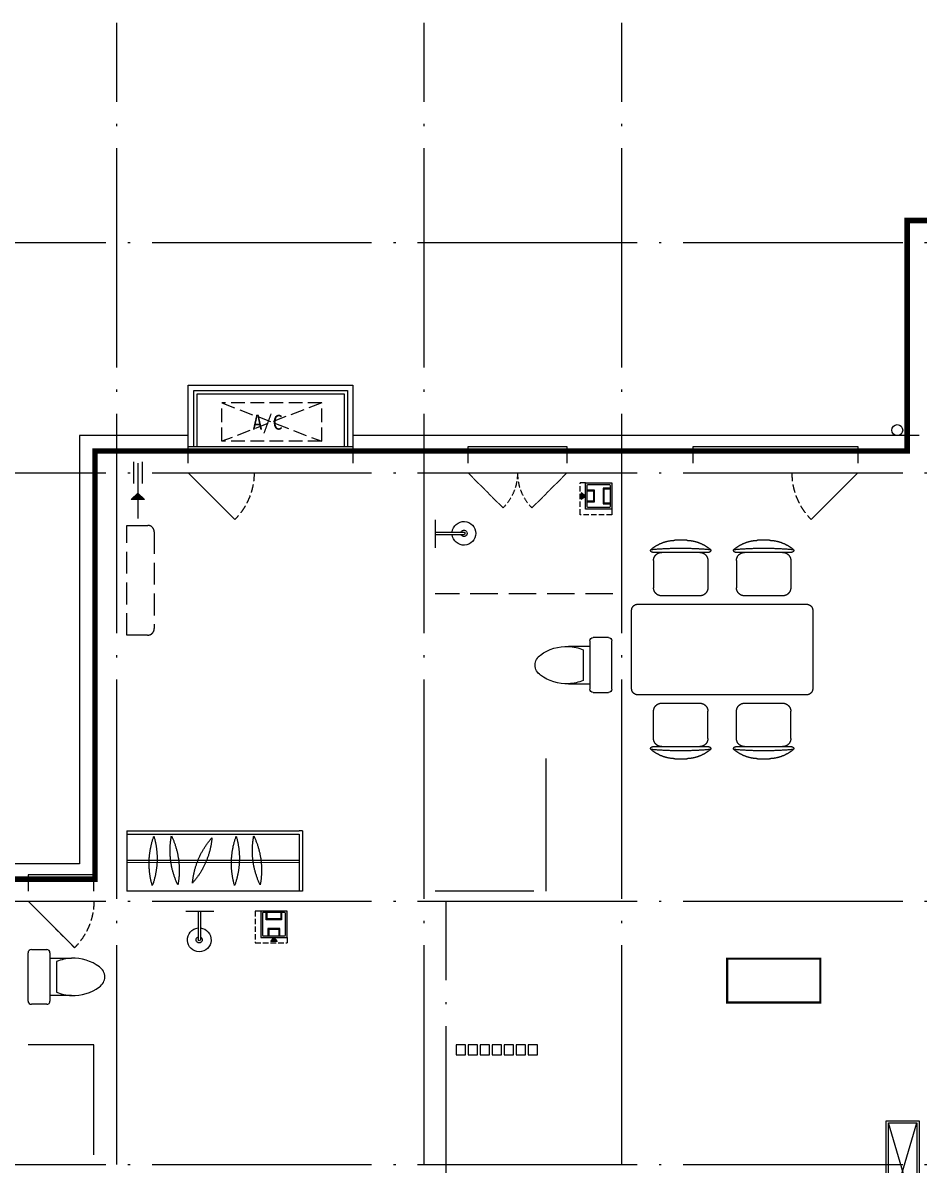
# Model space of a CAD drawing. Extents: x 23000734 to 24262965, y -11528137 to -9789882.
# Drawn here: x 24231257 to 24239425, y -10047845 to -10037440 of the extents above; entities that cross this region are included whole.
import ezdxf

# ---------------------------------------------------------------- set-up
doc = ezdxf.new("R2010")
doc.units = 0
doc.header["$LTSCALE"] = 1000
for name, pattern in [('DASH', [0.35, 0.25, -0.1]), ('DASHDOTX2', [50.8, 25.4, -12.7, 0, -12.7]), ('DOTE', [2.4200000000000004, 2, -0.2, 0.02, -0.2])]:
    doc.linetypes.add(name, pattern=pattern)
for name, color, linetype in [('0-0全面积', 3, 'Continuous'), ('0-厨卫洁具', 95, 'Continuous'), ('0-开启示意', 154, 'Continuous'), ('0-栏杆', 141, 'Continuous'), ('0-看线', 173, 'Continuous'), ('A-SURFACE', 6, 'Continuous'), ('A-活动家具', 8, 'Continuous'), ('B-家具', 167, 'DASHDOTX2'), ('BALCONY', 6, 'Continuous'), ('DOTE', 249, 'DOTE'), ('KT', 8, 'Continuous'), ('PUB_HATCH', 252, 'Continuous'), ('PUB_STRM', 4, 'Continuous'), ('text_房间名称', 255, 'Continuous'), ('WINDOW', 4, 'Continuous'), ('空调', 6, 'Continuous')]:
    doc.layers.add(name, color=color, linetype=linetype)
doc.layers.add('家具', color=156, linetype='Continuous', lineweight=9)
doc.styles.get("Standard").update_dxf_attribs({"font": 'gbenor.shx', "bigfont": 'gbcbig.shx'})
doc.styles.add('黑体', font='SIMHEI_0.TTF', dxfattribs={"width": 0.8})

# ---------------------------------------------------------------- blocks, each defined once
blk = doc.blocks.new('客厅电视')
at = {"layer": 'B-家具'}
for p, q in [((23188.14249592018, 22787.39093441097), (23488.14249592018, 22787.39093441097)), ((23353.81299485546, 22520.07750156242), (23353.81299485546, 22557.39093439747)), ((23353.81299485546, 22557.39093439747), (23398.58911425713, 22557.39093439747)), ((23398.58911425713, 22520.07750156242), (23353.81299485546, 22520.07750156242)), ((23398.58911425713, 22505.15212842869), (23353.81299485546, 22505.15212842869)), ((23353.81299485546, 22505.15212842869), (23353.81299485546, 21609.62974039558)), ((23361.27568142232, 22520.07750156242), (23361.27568142232, 22505.15212842869)), ((23391.12642769027, 22520.07750156242), (23391.12642769027, 22505.15212842869)), ((23398.58911425713, 22557.39093439747), (23398.58911425713, 22520.07750156242)), ((23398.58911425713, 21609.62974039558), (23398.58911425713, 22505.15212842869)), ((23443.36523365881, 22430.52526275907), (23398.58911425713, 22430.52526275907)), ((23398.58911425713, 22430.52526275907), (23398.58911425713, 21684.2566060652)), ((23443.36523365881, 21684.2566060652), (23443.36523365881, 22430.52526275907)), ((23488.14135306049, 22318.58496425534), (23443.36523365881, 22393.21182992449)), ((23443.36523365881, 22393.21182992449), (23443.36523365881, 21721.57003889978)), ((23488.14135306049, 21796.1969045694), (23488.14135306049, 22318.58496425534)), ((23443.36523365881, 21721.57003889978), (23488.14135306049, 21796.1969045694)), ((23398.58911425713, 21684.2566060652), (23443.36523365881, 21684.2566060652)), ((23353.81299485546, 21609.62974039558), (23398.58911425713, 21609.62974039558)), ((23398.58911425713, 21594.70436726185), (23353.81299485546, 21594.70436726185)), ((23353.81299485546, 21594.70436726185), (23353.81299485546, 21557.39093442727)), ((23353.81299485546, 21557.39093442727), (23398.58911425713, 21557.39093442727)), ((23361.27568142232, 21594.70436726185), (23361.27568142232, 21609.62974039558)), ((23391.12642769027, 21594.70436726185), (23391.12642769027, 21609.62974039558)), ((23398.58911425713, 21557.39093442727), (23398.58911425713, 21594.70436726185)), ((23488.14249592018, 21327.39093441097), (23188.14249592018, 21327.39093441097))]:
    blk.add_line(p, q, dxfattribs=at)
for points in [[(23488.14249592018, 23707.39093441097), (23188.14249592018, 23707.39093441097), (23188.14249592018, 20407.39093441097), (23488.14249591646, 20407.39093690459), (23488.14249591646, 23707.39093441097)], [(23468.14249591646, 22807.39093441097), (23208.14249592018, 23687.39093441097)], [(23208.14249592018, 22807.39093441097), (23468.14249591646, 23687.39093441097)], [(23468.14249591646, 21307.39093441097), (23208.14249592018, 21307.39093441097), (23208.14249592018, 20427.39093457721), (23468.14249591646, 20427.39093673835), (23468.14249591646, 21307.39093441097), (23208.14249592018, 20427.39093441097)], [(23208.14249592018, 21307.39093441097), (23468.14249591646, 20427.39093441097)]]:
    blk.add_lwpolyline(points, dxfattribs=at)
blk.add_lwpolyline([(23468.14249591646, 22807.39093441097), (23468.14249591646, 23687.39093441097), (23208.14249592018, 23687.39093441097), (23208.14249592018, 22807.39093441097)], close=True, dxfattribs=at)
blk = doc.blocks.new('M_C25MYD')
at = {"layer": 'B-家具'}
for p, q in [((-389.0515543376096, 921.1798538984731), (-289.9184200211894, 921.1798538984731)), ((297.7746842312627, 921.1798538984731), (396.90781854745, 921.1798538984731)), ((-569.4849871795159, 821.1798538984731), (-109.4849871795159, 821.1798538984731)), ((117.3412513895892, 821.1798538984731), (577.3412513895892, 821.1798538984731)), ((-564.4849871795159, 753.6798538984731), (-564.4849871795159, 528.6798538984731)), ((-114.4849871795159, 753.6798538984731), (-114.4849871795159, 528.6798538984731)), ((122.3412513895892, 753.6798538984731), (122.3412513895892, 528.6798538984731)), ((572.3412513895892, 753.6798538984731), (572.3412513895892, 528.6798538984731)), ((703.9281321049202, 391.9177540964447), (-696.071867894847, 391.9177540964447)), ((-496.9849871795159, 461.1798538984731), (-181.9849871795159, 461.1798538984731)), ((189.8412513895892, 461.1798538984731), (504.8412513895892, 461.1798538984731)), ((-746.071867894847, 341.9177540964447), (-746.071867894847, -308.0822459035553)), ((753.9281321049202, -308.0822459035553), (753.9281321049202, 341.9177540964447)), ((-696.071867894847, -358.0822459035553), (703.9281321049202, -358.0822459035553)), ((-181.9849871795159, -427.3443457060494), (-496.9849871795159, -427.3443457060494)), ((504.8412513895892, -427.3443457060494), (189.8412513895892, -427.3443457060494)), ((-564.4849871795159, -719.8443457060494), (-564.4849871795159, -494.8443457060494)), ((-114.4849871795159, -719.8443457060494), (-114.4849871795159, -494.8443457060494)), ((122.3412513895892, -719.8443457060494), (122.3412513895892, -494.8443457060494)), ((572.3412513895892, -719.8443457060494), (572.3412513895892, -494.8443457060494)), ((-109.4849871795159, -787.3443457060494), (-569.4849871795159, -787.3443457060494)), ((577.3412513895892, -787.3443457060494), (117.3412513895892, -787.3443457060494)), ((-289.9184200211894, -887.3443457060494), (-389.0515543376096, -887.3443457060494)), ((396.90781854745, -887.3443457060494), (297.7746842312627, -887.3443457060494))]:
    blk.add_line(p, q, dxfattribs=at)
for centre, radius, start, end in [((-379.3305752684828, 605.7399825765751), 315.5896225382623, 91.76513784142504, 130.7265433077802), ((-339.4849871795159, -1856.6583968224), 2712.716921149136, 84.80230402357765, 95.19769597642237), ((-299.6393990903161, 605.7399825765751), 315.5896225382623, 49.27345669221976, 88.23486215857496), ((347.3412513895892, -1856.6583968224), 2712.716921149136, 84.80230402357765, 95.19769597642237), ((307.4956633003894, 605.7399825765751), 315.5896225382623, 91.76513784142504, 130.7265433077802), ((387.1868394785561, 605.7399825765751), 315.5896225382623, 49.27345669221976, 88.23486215857496), ((-578.7123879992869, 837.3256258168258), 10, 130.7265433077802, 202.6699912275625), ((-569.4849871795159, 841.1798538984731), 20, 202.6699912275625, 270), ((-496.9849871795159, 753.6798538984731), 67.5, 90, 180), ((-181.9849871795159, 753.6798538984731), 67.5, 0, 90), ((-109.4849871795159, 841.1798538984731), 20, 270, 337.3300087724375), ((-100.2575863592792, 837.3256258168258), 10, 337.3300087724375, 49.27345669221976), ((108.1138505693525, 837.3256258168258), 10, 130.7265433077802, 202.6699912275625), ((117.3412513895892, 841.1798538984731), 20, 202.6699912275625, 270), ((189.8412513895892, 753.6798538984731), 67.5, 90, 180), ((504.8412513895892, 753.6798538984731), 67.5, 0, 90), ((577.3412513895892, 841.1798538984731), 20, 270, 337.3300087724375), ((586.5686522093602, 837.3256258168258), 10, 337.3300087724375, 49.27345669221976), ((-496.9849871795159, 528.6798538984731), 67.5, 180, 270), ((-181.9849871795159, 528.6798538984731), 67.5, 270, 0), ((189.8412513895892, 528.6798538984731), 67.5, 180, 270), ((504.8412513895892, 528.6798538984731), 67.5, 270, 0), ((-696.071867894847, 341.9177540964447), 50, 90, 180), ((703.9281321049202, 341.9177540964447), 50, 0, 90), ((-696.071867894847, -308.0822459035553), 50, 180, 270), ((703.9281321049202, -308.0822459035553), 50, 270, 0), ((-496.9849871795159, -494.8443457060494), 67.5, 90, 180), ((-181.9849871795159, -494.8443457060494), 67.5, 0, 90), ((189.8412513895892, -494.8443457060494), 67.5, 90, 180), ((504.8412513895892, -494.8443457060494), 67.5, 0, 90), ((-496.9849871795159, -719.8443457060494), 67.5, 180, 270), ((-181.9849871795159, -719.8443457060494), 67.5, 270, 0), ((189.8412513895892, -719.8443457060494), 67.5, 180, 270), ((504.8412513895892, -719.8443457060494), 67.5, 270, 0), ((-578.7123879992869, -803.490117624402), 10, 157.3300087724375, 229.2734566922198), ((-569.4849871795159, -807.3443457060494), 20, 90, 157.3300087724375), ((-379.3305752684828, -571.9044743836857), 315.5896225382623, 229.2734566922198, 268.234862158575), ((-339.4849871795159, 1890.493905014824), 2712.716921149136, 264.8023040235777, 275.1976959764223), ((-299.6393990903161, -571.9044743836857), 315.5896225382623, 271.7651378414251, 310.7265433077803), ((-109.4849871795159, -807.3443457060494), 20, 22.66999122756252, 90), ((-100.2575863592792, -803.490117624402), 10, 310.7265433077803, 22.66999122756252), ((108.1138505693525, -803.490117624402), 10, 157.3300087724375, 229.2734566922198), ((117.3412513895892, -807.3443457060494), 20, 90, 157.3300087724375), ((347.3412513895892, 1890.493905014824), 2712.716921149136, 264.8023040235777, 275.1976959764223), ((307.4956633003894, -571.9044743836857), 315.5896225382623, 229.2734566922198, 268.234862158575), ((387.1868394785561, -571.9044743836857), 315.5896225382623, 271.7651378414251, 310.7265433077803), ((577.3412513895892, -807.3443457060494), 20, 22.66999122756252, 90), ((586.5686522093602, -803.490117624402), 10, 310.7265433077803, 22.66999122756252)]:
    blk.add_arc(centre, radius, start, end, dxfattribs=at)
at = {"layer": 'B-家具', "width": 0.8, "flags": 9}
for tag in ['XSIZE', 'YSIZE']:
    blk.add_attdef(tag, (2.328306436538696e-10, 0), '', height=0.5, dxfattribs=at)
blk = doc.blocks.new('A$C59522257')
at = {"layer": 'B-家具'}
for p, q in [((-662.4929779581726, 30.01015955209732), (-632.4929779581726, 30.01015955209732)), ((-662.4929779581726, 30.01015955209732), (-662.4929779581726, -519.9898404479027)), ((937.5070220381021, 29.98549531772733), (-632.4929779581726, 30.00953311100602)), ((937.5070220381021, -0.01450703106820583), (-632.4929779581726, 0.00978722982108593)), ((-632.4929779581726, 0.00978722982108593), (-632.4929779581726, -519.9898404479027)), ((937.5070220381021, 29.98549531772733), (937.5070220381021, -519.9849076010287)), ((-632.4929779581726, -239.671682132408), (937.5070220381021, -239.7087596636266)), ((-632.4929779581726, -259.671682132408), (937.5070220381021, -259.7087596636266)), ((-662.4929779581726, -519.9898404479027), (937.5070220381021, -519.9849076010287))]:
    blk.add_line(p, q, dxfattribs=at)
for centre, radius, start, end in [((430.900765709579, -327.6897037141025), 721.1249997186434, 154.3888247396933, 190.7499323819012), ((-927.8421298936009, -150.4813391696662), 721.1249996643178, 334.3888247396933, 10.74993238190121), ((632.7652261815965, -221.9863553959876), 721.1249997186434, 163.6588415747176, 200.0199492971666), ((-736.7787199430168, -265.9686295483261), 721.1249996643178, 343.6588415747176, 20.01994929716657), ((879.5859843306243, 32.07029983215034), 721.1249997186434, 185.1417538412712, 221.5028615040995), ((-378.7040513008833, -510.4158723726869), 721.1249996643178, 5.141753841271216, 41.5028615040995), ((1180.900765709579, -327.6897037141025), 721.1249997186434, 154.3888247396933, 190.7499323819012), ((-177.8421298936009, -150.4813391696662), 721.1249996643178, 334.3888247396933, 10.74993238190121), ((1382.765226181597, -221.9863553959876), 721.1249997186434, 163.6588415747176, 200.0199492971666), ((13.22128005698323, -265.9686295483261), 721.1249996643178, 343.6588415747176, 20.01994929716657)]:
    blk.add_arc(centre, radius, start, end, dxfattribs=at)
blk = doc.blocks.new('A$C5E80688F')
at = {"layer": 'B-家具'}
for points in [[(7103.457068901509, -140), (7103.457068536431, -50), (7188.819963019341, -50), (7188.81996338442, -140)], [(7213.15374173224, -140), (7213.153741367161, -50), (7298.516635850072, -50), (7298.51663621515, -140)], [(7322.85041456297, -139.9999991096556), (7322.850414197892, -49.99999911151826), (7408.213308680803, -49.99999911151826), (7408.213309045881, -139.9999991096556)], [(7432.547087393701, -139.9999991096556), (7432.547087028623, -49.99999911151826), (7517.909981507808, -49.99999911151826), (7517.909981872886, -139.9999991096556)], [(7542.243760220706, -139.9999982211739), (7542.243759855628, -49.99999822117388), (7627.606654338539, -49.99999822117388), (7627.606654703617, -139.9999982211739)], [(7651.940433051437, -139.9999982211739), (7651.940432686359, -49.99999822117388), (7737.303327169269, -49.99999822117388), (7737.303327534348, -139.9999982211739)], [(7761.637105882168, -139.9999982211739), (7761.637105517089, -49.99999822117388), (7847, -49.99999822117388), (7847.000000365078, -139.9999982211739)]]:
    blk.add_lwpolyline(points, close=True, dxfattribs=at)
blk.add_blockref('A$C59522257', (9909.492977961898, 1869.984907601029))
at = {"layer": 'A-活动家具', "extrusion": (0, 0, -1), "xscale": -1, "zscale": -1, "rotation": 180}
blk.add_blockref('客厅电视', (-27115.14249591529, 19667.39093441144), dxfattribs=at)
at = {"layer": '家具', "xscale": 1.099999999627471, "yscale": 1.099999999627471, "zscale": 1.099999999627471, "rotation": 180}
blk.add_blockref('M_C25MYD', (5426.32094559446, 3570.482880460098), dxfattribs=at)
blk = doc.blocks.new('_E39XBF')
at = {"layer": '0-厨卫洁具', "linetype": 'Continuous'}
for p, q in [((-169.7498989044689, 200), (-169.7498989044689, 395.1982693806349)), ((169.7498989045853, 395.1982694187027), (169.7498989045853, 200)), ((-139.7498989044689, 260.397798631544), (139.7498989045853, 260.3977986315149)), ((-250, 30), (-250, 170)), ((-220, 200), (-169.7498989044689, 200)), ((-169.7498989044689, 200), (169.7498989045853, 200)), ((169.7498989045853, 200), (220, 200)), ((250, 170), (250, 30)), ((220, 0), (-220, 0))]:
    blk.add_line(p, q, dxfattribs=at)
for centre, radius, start, end in [((227.3882324694423, 412.8433152033249), 397.5299272150959, 143.3618551252769, 182.5440070072476), ((0, 589.5585712347529), 109.7823411183032, 33.45085782603041, 146.5491421739696), ((-227.3882324694423, 412.8433152033831), 397.5299272150663, 357.4559929977501, 36.63814487472313), ((227.3882324694423, 412.8433152033249), 397.5299272150969, 182.5440070072476, 202.549524671533), ((-227.3882324694423, 412.8433152033831), 397.5299272151125, 337.450475328467, 357.4559929977501), ((-220, 170), 30, 90, 180), ((220, 170), 30, 0, 90), ((-220, 30), 30, 180, 270), ((220, 30), 30, 270, 0)]:
    blk.add_arc(centre, radius, start, end, dxfattribs=at)
blk = doc.blocks.new('A$C06A70365')
at = {"layer": '0-厨卫洁具'}
h = blk.add_hatch(color=256, dxfattribs=at)
h.paths.add_polyline_path([(-114.5, 159), (-114.5, -81), (125.5, -81), (125.5, 159)])
edge = h.paths.add_edge_path(flags=16)
edge.add_arc((-91.5, 136), 8, 90, 180, ccw=False)
edge.add_line((-91.5, 144), (102.5, 144))
edge.add_arc((102.5, 136), 8, 0, 90, ccw=False)
edge.add_line((110.5, 136), (110.5, -58))
edge.add_arc((102.5, -58), 8, -90, 0, ccw=False)
edge.add_line((102.5, -66), (-91.5, -66))
edge.add_arc((-91.5, -58), 8, 180, 270, ccw=False)
edge.add_line((-99.5, -58), (-99.5, 136))
for points in [[(53.5, -23), (110.5, -23), (110.5, -31), (45.5, -31), (45.5, 109), (110.5, 109), (110.5, 101), (53.5, 101)], [(-152.8999999985099, 67.79999999888241), (-152.8999999985099, 10.19999999925494), (-114.5, 39)], [(-42.5, -8), (-42.5, 86), (-99.5, 86), (-99.5, 94), (-34.5, 94), (-34.5, -16), (-99.5, -16), (-99.5, -8)]]:
    blk.add_hatch(color=256, dxfattribs=at).paths.add_polyline_path(points)
at = {"layer": '0-厨卫洁具', "linetype": 'DASH', "ltscale": 0.2}
blk.add_lwpolyline([(125.5, -131), (-164.5, -131), (-164.5, 159)], dxfattribs=at)
at = {"layer": '0-厨卫洁具'}
for points in [[(-114.5, 159), (-164.5, 159)], [(110.5, 109), (45.5, 109), (45.5, -31), (110.5, -31)], [(-99.5, 94), (-34.5, 94), (-34.5, -16), (-99.5, -16)], [(-99.5, 86), (-42.5, 86), (-42.5, -8), (-99.5, -8)], [(110.5, 101), (53.5, 101), (53.5, -23), (110.5, -23)], [(125.5, -81), (125.5, -131)]]:
    blk.add_lwpolyline(points, dxfattribs=at)
for points in [[(125.5, 159), (125.5, -81), (-114.5, -81), (-114.5, 159)], [(-152.8999999985099, 67.79999999888241), (-152.8999999985099, 10.19999999925494), (-114.5, 39)]]:
    blk.add_lwpolyline(points, close=True, dxfattribs=at)
blk.add_lwpolyline([(110.5, 136), (110.5, -58, -0.414213562373095), (102.5, -66), (-91.5, -66, -0.414213562373095), (-99.5, -58), (-99.5, 136, -0.414213562373095), (-91.5, 144), (102.5, 144, -0.414213562373095)], format="xyb", close=True, dxfattribs=at)
blk = doc.blocks.new('A$C2A163BE1')
at = {"layer": '0-厨卫洁具'}
for p, q in [((7805.000000320375, 4740.500001100823), (7805.000000402331, 4720.500001100823)), ((9965.000001102686, 1290.500000296161), (9945.000001102686, 1290.500000378117))]:
    blk.add_line(p, q, dxfattribs=at)
for points in [[(7804.999999839813, 4854.085078146309), (7805.000000923872, 4597.64604043588)], [(7805.000000320375, 4740.500001100823), (7541.722698785365, 4740.499999986961)], [(7805.000000402331, 4720.500001100823), (7541.722698867321, 4720.499999986961)], [(6795, 1470.5), (6795, 2680.5)], [(10078.58507814631, 1290.499999815598), (9822.14604043588, 1290.500000899658)], [(9945.000001102686, 1290.500000378117), (9944.999999988824, 1027.222698843107)], [(9965.000001102686, 1290.500000296161), (9964.999999988824, 1027.22269876115)], [(10914.99999999627, -929.5), (10914.99999999627, 70.5), (11514.99999999627, 70.5)]]:
    blk.add_lwpolyline(points, dxfattribs=at)
for centre, radius, start, end in [((7542.51442508772, 4730.499999990687), 108.1369439929635, 5.306027566530182, 354.6939728782656), ((7542.51442508772, 4730.499999990687), 28.32655449442026, 20.67248902200224, 339.3275114527499), ((7544.825501650572, 4730.5), 10.47030970714016, 107.2380864859071, 252.7619143927689), ((9954.99999999255, 1028.014425063506), 108.1369439929635, 95.30602723786785, 84.69397233707456), ((9954.99999999255, 1028.014425063506), 28.32655449442026, 110.6724886847759, 69.32751084047199), ((9955.000000003725, 1030.325501626357), 10.47030970714016, 197.2380855756049, 342.7619134824667)]:
    blk.add_arc(centre, radius, start, end, dxfattribs=at)
at = {"xscale": -1}
blk.add_blockref('A$C06A70365', (6320.5, 5031.5), dxfattribs=at)
at = {"rotation": 90}
blk.add_blockref('A$C06A70365', (9314, 1165.000019004568), dxfattribs=at)
at = {"layer": '0-厨卫洁具', "extrusion": (0, 0, -1), "xscale": -1, "zscale": -1, "rotation": 90}
blk.add_blockref('_E39XBF', (-6195, 3530.5), dxfattribs=at)
at = {"layer": '0-厨卫洁具', "extrusion": (0, 0, -1), "zscale": -1, "rotation": 270}
blk.add_blockref('_E39XBF', (-11515.00000000373, 690.5), dxfattribs=at)
blk = doc.blocks.new('A$C1C455A10')
at = {"layer": '0-看线'}
for points in [[(7937, 3632.5), (7937, 3782.5), (6437, 3782.5), (6437, 3632.5)], [(9987, 3632.5), (9987, 3782.5), (9087, 3782.5), (9087, 3632.5)], [(12537, 3632.5), (12537, 3782.5), (11037, 3782.5), (11037, 3632.5)], [(13397, -267.5), (13397, -117.5), (13997, -117.5), (13997, -267.5)]]:
    blk.add_lwpolyline(points, dxfattribs=at)
blk = doc.blocks.new('A$C0B5919E6')
at = {"layer": '空调', "linetype": 'DASH', "ltscale": 0.8}
blk.add_lwpolyline([(249.9994896482676, 0.001130153046688065), (59.99948964826763, 0.001130153046688065, -0.414213562373095), (-0.0005103517323732376, 60.00113015304669), (-0.0005103517323732376, 940.0011301530467, -0.414213562373095), (59.99948964826763, 1000.001130153047), (249.9994896482676, 1000.001130153047)], format="xyb", close=True, dxfattribs=at)
blk = doc.blocks.new('rfwetery')
at = {"layer": 'BALCONY'}
for points in [[(11892286.50001817, 65605.17812204023), (11892346.50001139, 65605.17812376912), (11892346.50001463, 65545.1781290319)], [(11892406.50000461, 65605.17812186934), (11892346.50001139, 65605.17812376912), (11892346.50000797, 65545.1781290319)]]:
    blk.add_hatch(color=256, dxfattribs=at).paths.add_polyline_path(points)
h = blk.add_hatch(color=256, dxfattribs=at)
h.paths.add_polyline_path([(11892406.50000461, 65605.17812186934), (11892346.50001139, 65605.17812376923), (11892346.50000797, 65545.17812903179)])
h.paths.add_polyline_path([(11892346.50001139, 65605.17812376912), (11892346.50000797, 65545.1781290319), (11892406.50000461, 65605.17812186934)])
blk.add_line((11892346.49999243, 65272.27744436939), (11892346.50002119, 65777.37640284188), dxfattribs=at)
at = {"layer": 'BALCONY', "linetype": 'DASH'}
for p, q in [((11892306.49999366, 65259.51920022164), (11892306.5, 65459.51920022164)), ((11892386.49999366, 65259.51919768855), (11892386.5, 65459.51919768855))]:
    blk.add_line(p, q, dxfattribs=at)
at = {"layer": 'BALCONY'}
blk.add_lwpolyline([(11892286.50000461, 65605.17812566913), (11892346.50000271, 65545.17812376923), (11892406.50000461, 65605.17812186934)], close=True, dxfattribs=at)
blk = doc.blocks.new('A$C35C37B70')
at = {"layer": 'BALCONY', "rotation": 180.0035144073669}
blk.add_blockref('rfwetery', (11902832.97825406, 70497.72983061336), dxfattribs=at)
at = {"layer": '空调', "linetype": 'DASH', "ltscale": 0.8, "xscale": -1, "rotation": 180.0035144073669}
blk.add_blockref('A$C0B5919E6', (10340.49328781292, 3928.741588830948), dxfattribs=at)
blk = doc.blocks.new('KC')
at = {"layer": '0-开启示意', "linetype": 'DASH', "ltscale": 0.3, "const_width": 10}
blk.add_lwpolyline([(245355.2100543217, 107837.9834782778), (244930.9459856096, 107413.7194095703)], dxfattribs=at)
at = {"layer": '0-开启示意', "linetype": 'DASH', "ltscale": 0.3}
blk.add_lwpolyline([(245355.21005432, 107837.9834782821), (244930.9459856096, 107413.7194095703)], dxfattribs=at)
blk.add_arc((245355.2100543217, 107837.9834782821), 600, 179.9999999999959, 224.9999999996552, dxfattribs=at)
blk = doc.blocks.new('A$C35AB33C4')
at = {"layer": '0-开启示意', "xscale": -1}
blk.add_blockref('KC', (252496.7100543156, -102947.9834782779), dxfattribs=at)
at = {"layer": '0-开启示意', "yscale": 0.75, "zscale": 0.75}
for p, xscale in [((193807.9075407423, -75988.48760870844), -0.75), ((-173324.9075407386, -75988.48760870844), 0.75)]:
    blk.add_blockref('KC', p, dxfattribs=dict(at, xscale=xscale))
at = {"layer": '0-开启示意'}
for p in [(-232113.7100543231, -102947.9834782779), (-230653.7100543231, -106847.9834782779)]:
    blk.add_blockref('KC', p, dxfattribs=at)
blk = doc.blocks.new('A$C6723108C')
at = {"layer": 'KT', "linetype": 'DASH', "ltscale": 0.5}
for p, q in [((-174.9999999965075, 454.9999999441206), (-174.9999999965075, -454.9999999441206)), ((174.9999999965075, 454.9999999441206), (-174.9999999965075, 454.9999999441206)), ((174.9999999965075, 454.9999999441206), (174.999999996624, -454.9999999441206)), ((174.999999996624, -454.9999999441206), (-174.9999999965075, -454.9999999441206))]:
    blk.add_line(p, q, dxfattribs=at)
for points in [[(-174.9999999965075, 454.9999999441206), (174.999999996624, -454.9999999441206)], [(-174.9999999965075, -454.9999999441206), (174.9999999965075, 454.9999999441206)]]:
    blk.add_lwpolyline(points, dxfattribs=at)
at = {"layer": 'KT', "style": '黑体'}
blk.add_text('A/C', height=135.1898734177215, rotation=90, dxfattribs=at).set_placement((69.32990476267878, -176.0486314147711))

msp = doc.modelspace()

# ---------------------------------------------------------------- linework, layer by layer
for points in [[(24232764.72500876, -10041349.56526094), (24232764.72500876, -10040739.56526095), (24234264.72500882, -10040739.56526092), (24234264.72500861, -10041349.56526094)], [(24232764.72500876, -10041199.56525838), (24231774.72590676, -10041199.56525614), (24231774.71191132, -10045099.56789739), (24230354.72500999, -10045099.56789739), (24230354.72501585, -10041199.56526528), (24229364.72500846, -10041199.56526531)], [(24239424.72500007, -10041199.56527346), (24234264.72500866, -10041199.56526177)]]:
    msp.add_lwpolyline(points)
at = {"layer": '0-0全面积', "linetype": 'DASH', "lineweight": 30, "const_width": 50}
msp.add_lwpolyline([(24235314.72500871, -10052239.56526106), (24235314.72500871, -10052239.56526106), (24235314.72500795, -10052239.56526025), (24251014.72503738, -10052239.56526025), (24251014.72503926, -10052239.56526733), (24255314.72500769, -10052239.56526861), (24255314.72497135, -10041339.56524856), (24244514.72500709, -10041339.56525561), (24244514.72500251, -10039239.56525489), (24239314.72500733, -10039239.56525294), (24239314.72500733, -10041339.56526769), (24231914.72497672, -10041339.56525653), (24231914.72614301, -10045239.56527778), (24230214.72500962, -10045239.56527778), (24230214.72500962, -10041339.56526094), (24220814.72500861, -10041339.56526094), (24220814.72500861, -10039239.56526094), (24215614.72500861, -10039239.56526094), (24215614.72500861, -10041339.56526094), (24208214.72500861, -10041339.56526094), (24208214.72500861, -10045239.56526094), (24206814.72500861, -10045239.56526094)], dxfattribs=at)
at = {"layer": '0-栏杆'}
for points in [[(24232814.72500876, -10041299.56526094), (24232814.72500876, -10040789.56526095), (24234214.7250088, -10040789.56526092), (24234214.72500863, -10041299.56526094)], [(24232844.72500876, -10041299.56526094), (24232844.72500876, -10040819.56526095), (24234184.72500879, -10040819.56526092), (24234184.72500863, -10041299.56526094)]]:
    msp.add_lwpolyline(points, dxfattribs=at)
at = {"layer": 'A-SURFACE', "linetype": 'DASH', "lineweight": 30}
msp.add_lwpolyline([(24235314.72500871, -10052239.56526107), (24235314.72500871, -10052239.56526107), (24235314.72500795, -10051539.56526026), (24251014.72503738, -10051539.56526026), (24251014.72503926, -10052239.56526733), (24255314.72500769, -10052239.56526862), (24255314.72497135, -10041339.56524857), (24244514.72500709, -10041339.56525561), (24244514.72500251, -10039239.5652549), (24239314.72500733, -10039239.56525294), (24239314.72500733, -10041339.5652677), (24231914.72497672, -10041339.56525654), (24231914.72614301, -10045239.56527778), (24230214.72500962, -10045239.56527778), (24230214.72500962, -10041339.56526094), (24220814.72500861, -10041339.56526094), (24220814.72500861, -10039239.56526094), (24215614.72500861, -10039239.56526094), (24215614.72500861, -10041339.56526094), (24208214.72500861, -10041339.56526094), (24208214.72500861, -10045239.56526094), (24206814.72500861, -10045239.56526094)], dxfattribs=at)
at = {"layer": 'DOTE'}
for p, q in [((24232114.72500861, -10047839.56526094), (24232114.72500861, -10037439.56526094)), ((24234914.72500861, -10047839.56526094), (24234914.72500861, -10037439.56526094)), ((24236714.72500861, -10047839.56526094), (24236714.72500861, -10037439.56526094)), ((24181614.72500861, -10039439.56526094), (24257114.72500861, -10039439.56526094)), ((24181614.72500861, -10041539.56526094), (24257114.72500861, -10041539.56526094)), ((24181614.72500861, -10045439.56526094), (24257114.72500861, -10045439.56526094)), ((24235114.72500861, -10055839.56526094), (24235114.72500861, -10045439.56526094)), ((24181614.72500861, -10047839.56526094), (24257114.72500861, -10047839.56526094))]:
    msp.add_line(p, q, dxfattribs=at)
at = {"layer": 'PUB_HATCH', "linetype": 'DASH'}
msp.add_line((24236634.72500861, -10042639.56526095), (24235014.72499588, -10042639.56526094), dxfattribs=at)
at = {"layer": 'PUB_STRM'}
msp.add_circle((24239224.76064368, -10041149.56524227), 50, dxfattribs=at)
at = {"layer": 'text_房间名称', "color": 6, "linetype": 'DASH', "const_width": 19.99999999999999}
msp.add_lwpolyline([(24238524.69389182, -10045963.77033076), (24237675.75612539, -10045963.77033076), (24237675.75610277, -10046363.59459541), (24238524.69386897, -10046363.59459541)], close=True, dxfattribs=at)
at = {"layer": 'WINDOW'}
msp.add_lwpolyline([(24235914.72500861, -10045349.56526094), (24235014.72500861, -10045349.56526094)], dxfattribs=at)

# ---------------------------------------------------------------- block references
at = {"xscale": -1}
for name, p in [('A$C1C455A10', (24245301.72500861, -10045082.06526094)), ('A$C35AB33C4', (24246006.22500861, -10046429.56526094)), ('A$C2A163BE1', (24242819.72500861, -10046820.06526094)), ('A$C35C37B70', (24242795.23229285, -10045945.56526094)), ('A$C5E80688F', (24243051.72500861, -10046699.56526094))]:
    msp.add_blockref(name, p, dxfattribs=at)
at = {"rotation": 270}
msp.add_blockref('A$C6723108C', (24233525.40954557, -10041075.92774912), dxfattribs=at)

doc.saveas('drawing.dxf')
